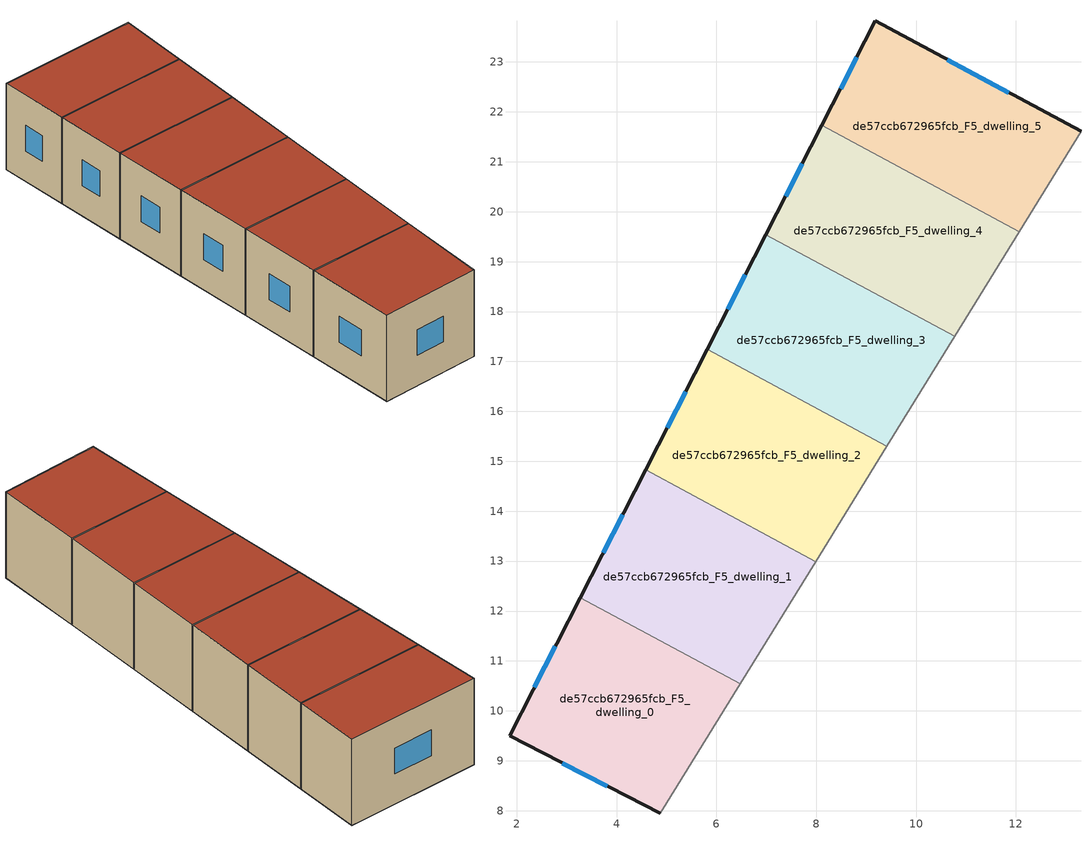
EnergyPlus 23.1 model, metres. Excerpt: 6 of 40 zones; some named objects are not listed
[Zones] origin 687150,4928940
de57ccb672965fcb_F5_dwelling_0
 floor to de57ccb672965fcb_F4_dwelling_0 (EU_floor_Construction): 4.88,7.95 6.47,10.54 3.27,12.26 1.85,9.5 z15
 wall outside (EU_wall_Construction): 4.88,7.95 1.85,9.5 3.27,12.26 z15:18
 wall adiabatic (EU_wall_Construction): 6.47,10.54 4.88,7.95 z15:18
 wall to de57ccb672965fcb_F5_dwelling_1 (EU_wall_Construction): 3.27,12.26 6.47,10.54 z15:18
 window (EU_Window_Construction): 3.82,8.49 2.91,8.95 / 2.35,10.47 2.77,11.29 z16.05:16.95
 roof outside (EU_roof_Construction): 6.47,10.54 4.88,7.95 1.85,9.5 3.27,12.26 z18
de57ccb672965fcb_F5_dwelling_1
 floor to de57ccb672965fcb_F4_dwelling_1 (EU_floor_Construction): 6.47,10.54 7.99,12.99 4.58,14.83 3.27,12.26 z15
 wall outside (EU_wall_Construction): 3.27,12.26 4.58,14.83 z15:18
 wall to de57ccb672965fcb_F5_dwelling_2 (EU_wall_Construction): 4.58,14.83 7.99,12.99 z15:18
 wall adiabatic (EU_wall_Construction): 7.99,12.99 6.47,10.54 z15:18
 window (EU_Window_Construction): 3.73,13.16 4.12,13.93 z16.05:16.95
 roof outside (EU_roof_Construction): 7.99,12.99 6.47,10.54 3.27,12.26 4.58,14.83 z18
de57ccb672965fcb_F5_dwelling_2
 floor to de57ccb672965fcb_F4_dwelling_2 (EU_floor_Construction): 7.99,12.99 9.42,15.3 5.82,17.24 4.58,14.83 z15
 wall outside (EU_wall_Construction): 4.58,14.83 5.82,17.24 z15:18
 wall to de57ccb672965fcb_F5_dwelling_3 (EU_wall_Construction): 5.82,17.24 9.42,15.3 z15:18
 wall adiabatic (EU_wall_Construction): 9.42,15.3 7.99,12.99 z15:18
 window (EU_Window_Construction): 5.01,15.67 5.38,16.4 z16.05:16.95
 roof outside (EU_roof_Construction): 9.42,15.3 7.99,12.99 4.58,14.83 5.82,17.24 z18
de57ccb672965fcb_F5_dwelling_3
 floor to de57ccb672965fcb_F4_dwelling_3 (EU_floor_Construction): 9.42,15.3 10.77,17.5 6.99,19.54 5.82,17.24 z15
 wall outside (EU_wall_Construction): 5.82,17.24 6.99,19.54 z15:18
 wall to de57ccb672965fcb_F5_dwelling_4 (EU_wall_Construction): 6.99,19.54 10.77,17.5 z15:18
 wall adiabatic (EU_wall_Construction): 10.77,17.5 9.42,15.3 z15:18
 window (EU_Window_Construction): 6.23,18.05 6.58,18.73 z16.05:16.95
 roof outside (EU_roof_Construction): 10.77,17.5 9.42,15.3 5.82,17.24 6.99,19.54 z18
de57ccb672965fcb_F5_dwelling_4
 floor to de57ccb672965fcb_F4_dwelling_4 (EU_floor_Construction): 10.77,17.5 12.07,19.6 8.11,21.73 6.99,19.54 z15
 wall outside (EU_wall_Construction): 6.99,19.54 8.11,21.73 z15:18
 wall to de57ccb672965fcb_F5_dwelling_5 (EU_wall_Construction): 8.11,21.73 12.07,19.6 z15:18
 wall adiabatic (EU_wall_Construction): 12.07,19.6 10.77,17.5 z15:18
 window (EU_Window_Construction): 7.38,20.31 7.72,20.96 z16.05:16.95
 roof outside (EU_roof_Construction): 12.07,19.6 10.77,17.5 6.99,19.54 8.11,21.73 z18
de57ccb672965fcb_F5_dwelling_5
 floor to de57ccb672965fcb_F4_dwelling_5 (EU_floor_Construction): 12.07,19.6 13.31,21.61 9.19,23.83 8.11,21.73 z15
 wall outside (EU_wall_Construction): 8.11,21.73 9.19,23.83 13.31,21.61 z15:18
 wall adiabatic (EU_wall_Construction): 13.31,21.61 12.07,19.6 z15:18
 window (EU_Window_Construction): 8.49,22.46 8.81,23.09 / 10.63,23.05 11.86,22.39 z16.05:16.95
 roof outside (EU_roof_Construction): 13.31,21.61 12.07,19.6 8.11,21.73 9.19,23.83 z18
[Building]
EU S2 Campaign: North Axis=0; Terrain=City; Solar Distribution=FullExterior
[Site:Location]
Bologna: Latitude=44.5; Longitude=11.25; Time Zone=1; Elevation=37
[SizingPeriod:WeatherFileDays]
AnnualSizingPeriod: Begin Month=1; Begin Day of Month=1; End Month=12; End Day of Month=31; Day of Week for Start Day=Monday; Use Weather File Daylight Saving Period=No; Use Weather File Rain and Snow Indicators=No
[MATERIAL]
EU_InternalMass_Material: Roughness=MediumRough; Thickness=0.1; Conductivity=1; Density=1800; Specific Heat=900; Thermal Absorptance=0.9; Solar Absorptance=0.7; Visible Absorptance=0.7
[MATERIAL:NOMASS] Roughness=MediumRough; Thermal Absorptance=0.9; Solar Absorptance=0.7; Visible Absorptance=0.7
Name | Thermal Resistance
EU_wall_NoMass | 0.890213
EU_roof_NoMass | 0.636128
EU_floor_NoMass | 0.79516
[WINDOWMATERIAL:SIMPLEGLAZINGSYSTEM]
EU_Window_SimpleGlazing: UFactor=4.49146; Solar Heat Gain Coefficient=0.85; Visible Transmittance=0.85
[CONSTRUCTION]
EU_wall_Construction: EU_wall_NoMass
EU_roof_Construction: EU_roof_NoMass
EU_floor_Construction: EU_floor_NoMass
EU_InternalMass_Construction: EU_InternalMass_Material
EU_Window_Construction: EU_Window_SimpleGlazing
[ZONE] Type=1; Multiplier=1; Ceiling Height=autocalculate; Floor Area=autocalculate; Part of Total Floor Area=Yes
Name | Volume
de57ccb672965fcb_F5_dwelling_0 | 32.4141
de57ccb672965fcb_F5_dwelling_1; de57ccb672965fcb_F5_dwelling_4 | 32.4111
de57ccb672965fcb_F5_dwelling_2 | 32.4045
de57ccb672965fcb_F5_dwelling_3 | 32.4067
de57ccb672965fcb_F5_dwelling_5 | 32.406
[INTERNALMASS] Construction=EU_InternalMass_Construction
Name | Zone or ZoneList | Surface Area
de57ccb672965fcb_F5_dwelling_0_EU_InternalMass | de57ccb672965fcb_F5_dwelling_0 | 10.8047
de57ccb672965fcb_F5_dwelling_1_EU_InternalMass | de57ccb672965fcb_F5_dwelling_1 | 10.8035
de57ccb672965fcb_F5_dwelling_2_EU_InternalMass | de57ccb672965fcb_F5_dwelling_2 | 10.8016
de57ccb672965fcb_F5_dwelling_3_EU_InternalMass | de57ccb672965fcb_F5_dwelling_3 | 10.8024
de57ccb672965fcb_F5_dwelling_4_EU_InternalMass | de57ccb672965fcb_F5_dwelling_4 | 10.8037
de57ccb672965fcb_F5_dwelling_5_EU_InternalMass | de57ccb672965fcb_F5_dwelling_5 | 10.8023
[OTHEREQUIPMENT] Fuel Type=Electricity; Design Level Calculation Method=Watts/Area; Power per Zone Floor Area=1; Fraction Latent=0; Fraction Radiant=0; Fraction Lost=0; Carbon Dioxide Generation Rate=0; EndUse Subcategory=EU_Step8_InternalGains
Name | Zone or ZoneList or Space or SpaceList | Schedule
EU_Step8_InternalGain_de57ccb672965fcb_F5_dwelling_0_f000 | de57ccb672965fcb_F5_dwelling_0 | EU_Step8_GainSchedule_de57ccb672965fcb_F5_dwelling_0_f000
EU_Step8_InternalGain_de57ccb672965fcb_F5_dwelling_1_f000 | de57ccb672965fcb_F5_dwelling_1 | EU_Step8_GainSchedule_de57ccb672965fcb_F5_dwelling_1_f000
EU_Step8_InternalGain_de57ccb672965fcb_F5_dwelling_2_f000 | de57ccb672965fcb_F5_dwelling_2 | EU_Step8_GainSchedule_de57ccb672965fcb_F5_dwelling_2_f000
EU_Step8_InternalGain_de57ccb672965fcb_F5_dwelling_3_f000 | de57ccb672965fcb_F5_dwelling_3 | EU_Step8_GainSchedule_de57ccb672965fcb_F5_dwelling_3_f000
EU_Step8_InternalGain_de57ccb672965fcb_F5_dwelling_4_f000 | de57ccb672965fcb_F5_dwelling_4 | EU_Step8_GainSchedule_de57ccb672965fcb_F5_dwelling_4_f000
EU_Step8_InternalGain_de57ccb672965fcb_F5_dwelling_5_f000 | de57ccb672965fcb_F5_dwelling_5 | EU_Step8_GainSchedule_de57ccb672965fcb_F5_dwelling_5_f000
[ZONEVENTILATION:DESIGNFLOWRATE] Schedule=EU_AlwaysOn; Design Flow Rate Calculation Method=AirChanges/Hour; Air Changes per Hour=0.718634; Ventilation Type=Natural; Fan Pressure Rise=0; Fan Total Efficiency=1; Constant Term Coefficient=1; Temperature Term Coefficient=0; Velocity Term Coefficient=0; Velocity Squared Term Coefficient=0; Minimum Indoor Temperature=-100; Maximum Indoor Temperature=100; Delta Temperature=-100; Minimum Outdoor Temperature=-100; Maximum Outdoor Temperature=100; Maximum Wind Speed=40
Name | Zone or ZoneList or Space or SpaceList
EU_ConstantAir_de57ccb672965fcb_F5_dwelling_0 | de57ccb672965fcb_F5_dwelling_0
EU_ConstantAir_de57ccb672965fcb_F5_dwelling_1 | de57ccb672965fcb_F5_dwelling_1
EU_ConstantAir_de57ccb672965fcb_F5_dwelling_2 | de57ccb672965fcb_F5_dwelling_2
EU_ConstantAir_de57ccb672965fcb_F5_dwelling_3 | de57ccb672965fcb_F5_dwelling_3
EU_ConstantAir_de57ccb672965fcb_F5_dwelling_4 | de57ccb672965fcb_F5_dwelling_4
EU_ConstantAir_de57ccb672965fcb_F5_dwelling_5 | de57ccb672965fcb_F5_dwelling_5
[HVACTEMPLATE:THERMOSTAT]
EU_HeatOnly_de57ccb672965fcb_F5_dwelling_5: Constant Heating Setpoint=20; Constant Cooling Setpoint=50
[HVACTEMPLATE:ZONE:IDEALLOADSAIRSYSTEM] System Availability Schedule=EU_AlwaysOn; Maximum Heating Supply Air Temperature=50; Minimum Cooling Supply Air Temperature=13; Maximum Heating Supply Air Humidity Ratio=0.0156; Minimum Cooling Supply Air Humidity Ratio=0.0077; Heating Limit=NoLimit; Cooling Limit=NoLimit; Heating Availability Schedule=EU_AlwaysOn; Cooling Availability Schedule=EU_CoolingOff; Dehumidification Control Type=ConstantSensibleHeatRatio; Cooling Sensible Heat Ratio=0.7; Dehumidification Setpoint=60; Humidification Control Type=None; Humidification Setpoint=30; Outdoor Air Method=None; Outdoor Air Flow Rate per Person=0.00944; Outdoor Air Flow Rate per Zone Floor Area=0; Outdoor Air Flow Rate per Zone=0; Demand Controlled Ventilation Type=None; Outdoor Air Economizer Type=NoEconomizer; Heat Recovery Type=None; Sensible Heat Recovery Effectiveness=0.7; Latent Heat Recovery Effectiveness=0.65
Name | Template Thermostat
de57ccb672965fcb_F5_dwelling_0 | EU_HeatOnly_de57ccb672965fcb_F5_dwelling_0
de57ccb672965fcb_F5_dwelling_1 | EU_HeatOnly_de57ccb672965fcb_F5_dwelling_1
de57ccb672965fcb_F5_dwelling_2 | EU_HeatOnly_de57ccb672965fcb_F5_dwelling_2
de57ccb672965fcb_F5_dwelling_3 | EU_HeatOnly_de57ccb672965fcb_F5_dwelling_3
de57ccb672965fcb_F5_dwelling_4 | EU_HeatOnly_de57ccb672965fcb_F5_dwelling_4
de57ccb672965fcb_F5_dwelling_5 | EU_HeatOnly_de57ccb672965fcb_F5_dwelling_5
[SIZING:ZONE] Zone Cooling Design Supply Air Temperature Input Method=SupplyAirTemperature; Zone Cooling Design Supply Air Temperature=13; Zone Heating Design Supply Air Temperature Input Method=SupplyAirTemperature; Zone Heating Design Supply Air Temperature=50; Zone Cooling Design Supply Air Humidity Ratio=0.008; Zone Heating Design Supply Air Humidity Ratio=0.008; Cooling Design Air Flow Method=DesignDay; Cooling Design Air Flow Rate=0; Cooling Minimum Air Flow per Zone Floor Area=0.000762; Cooling Minimum Air Flow=0; Cooling Minimum Air Flow Fraction=0.2; Heating Design Air Flow Method=DesignDay; Heating Design Air Flow Rate=0; Heating Maximum Air Flow per Zone Floor Area=0.002032; Heating Maximum Air Flow=0.141576; Heating Maximum Air Flow Fraction=0.3; Account for Dedicated Outdoor Air System=No; Dedicated Outdoor Air System Control Strategy=NeutralSupplyAir; Dedicated Outdoor Air Low Setpoint Temperature for Design=autosize; Dedicated Outdoor Air High Setpoint Temperature for Design=autosize; Zone Load Sizing Method=Sensible Load Only No Latent Load; Zone Latent Cooling Design Supply Air Humidity Ratio Input Method=HumidityRatioDifference; Zone Cooling Design Supply Air Humidity Ratio Difference=0.005; Zone Latent Heating Design Supply Air Humidity Ratio Input Method=HumidityRatioDifference; Zone Humidification Design Supply Air Humidity Ratio Difference=0.005
de57ccb672965fcb_F5_dwelling_0; de57ccb672965fcb_F5_dwelling_1; de57ccb672965fcb_F5_dwelling_2; de57ccb672965fcb_F5_dwelling_3; de57ccb672965fcb_F5_dwelling_4; de57ccb672965fcb_F5_dwelling_5
[SCHEDULE:CONSTANT]
Name | Hourly Value
EU_AlwaysOn | 1
EU_CoolingOff | 0
[SCHEDULE:FILE] Column Number=1; Rows to Skip at Top=0; Number of Hours of Data=8760; Column Separator=Comma; Interpolate to Timestep=No; Minutes per Item=60; Adjust Schedule for Daylight Savings=Yes
Name | File
EU_Step8_GainSchedule_de57ccb672965fcb_F5_dwelling_0_f000 | ../../schedules/de57ccb672965fcb/de57ccb672965fcb_F5_dwelling_0_f000_gain.csv
EU_Step8_GainSchedule_de57ccb672965fcb_F5_dwelling_1_f000 | ../../schedules/de57ccb672965fcb/de57ccb672965fcb_F5_dwelling_1_f000_gain.csv
EU_Step8_GainSchedule_de57ccb672965fcb_F5_dwelling_2_f000 | ../../schedules/de57ccb672965fcb/de57ccb672965fcb_F5_dwelling_2_f000_gain.csv
EU_Step8_GainSchedule_de57ccb672965fcb_F5_dwelling_3_f000 | ../../schedules/de57ccb672965fcb/de57ccb672965fcb_F5_dwelling_3_f000_gain.csv
EU_Step8_GainSchedule_de57ccb672965fcb_F5_dwelling_4_f000 | ../../schedules/de57ccb672965fcb/de57ccb672965fcb_F5_dwelling_4_f000_gain.csv
EU_Step8_GainSchedule_de57ccb672965fcb_F5_dwelling_5_f000 | ../../schedules/de57ccb672965fcb/de57ccb672965fcb_F5_dwelling_5_f000_gain.csv
